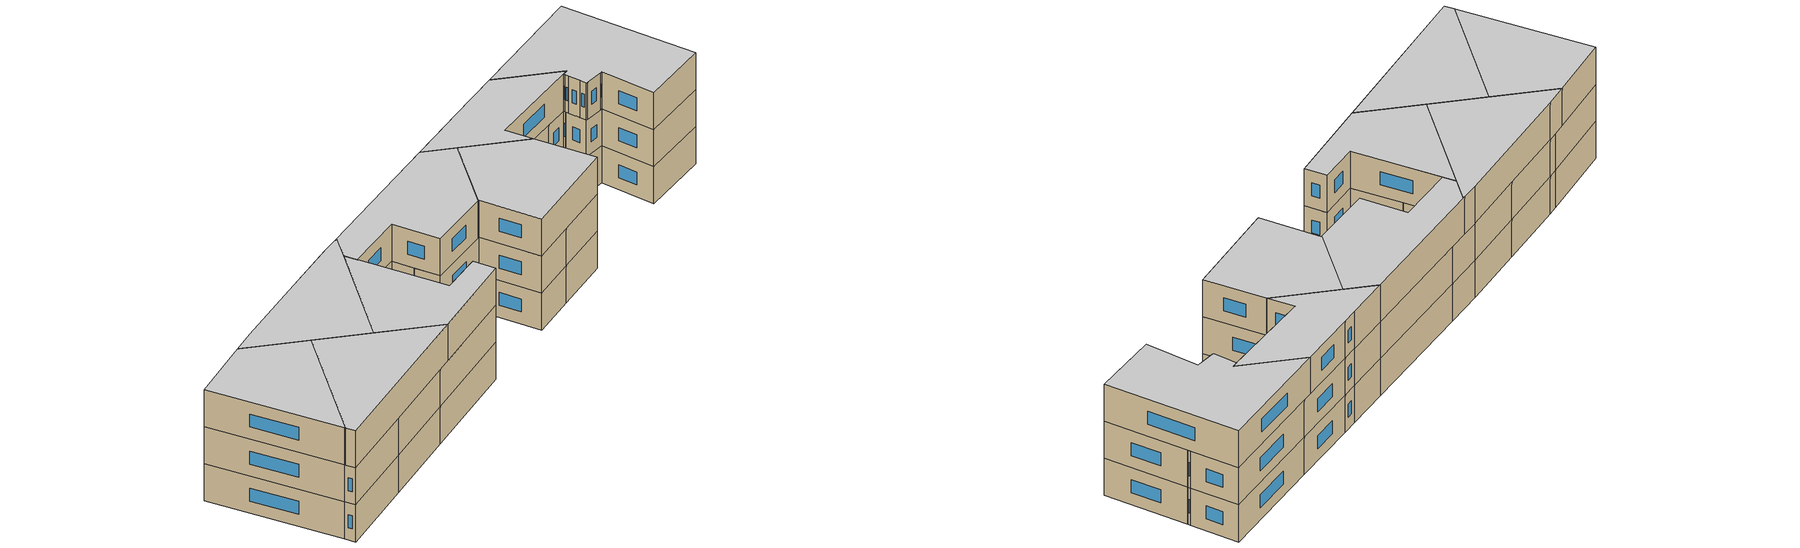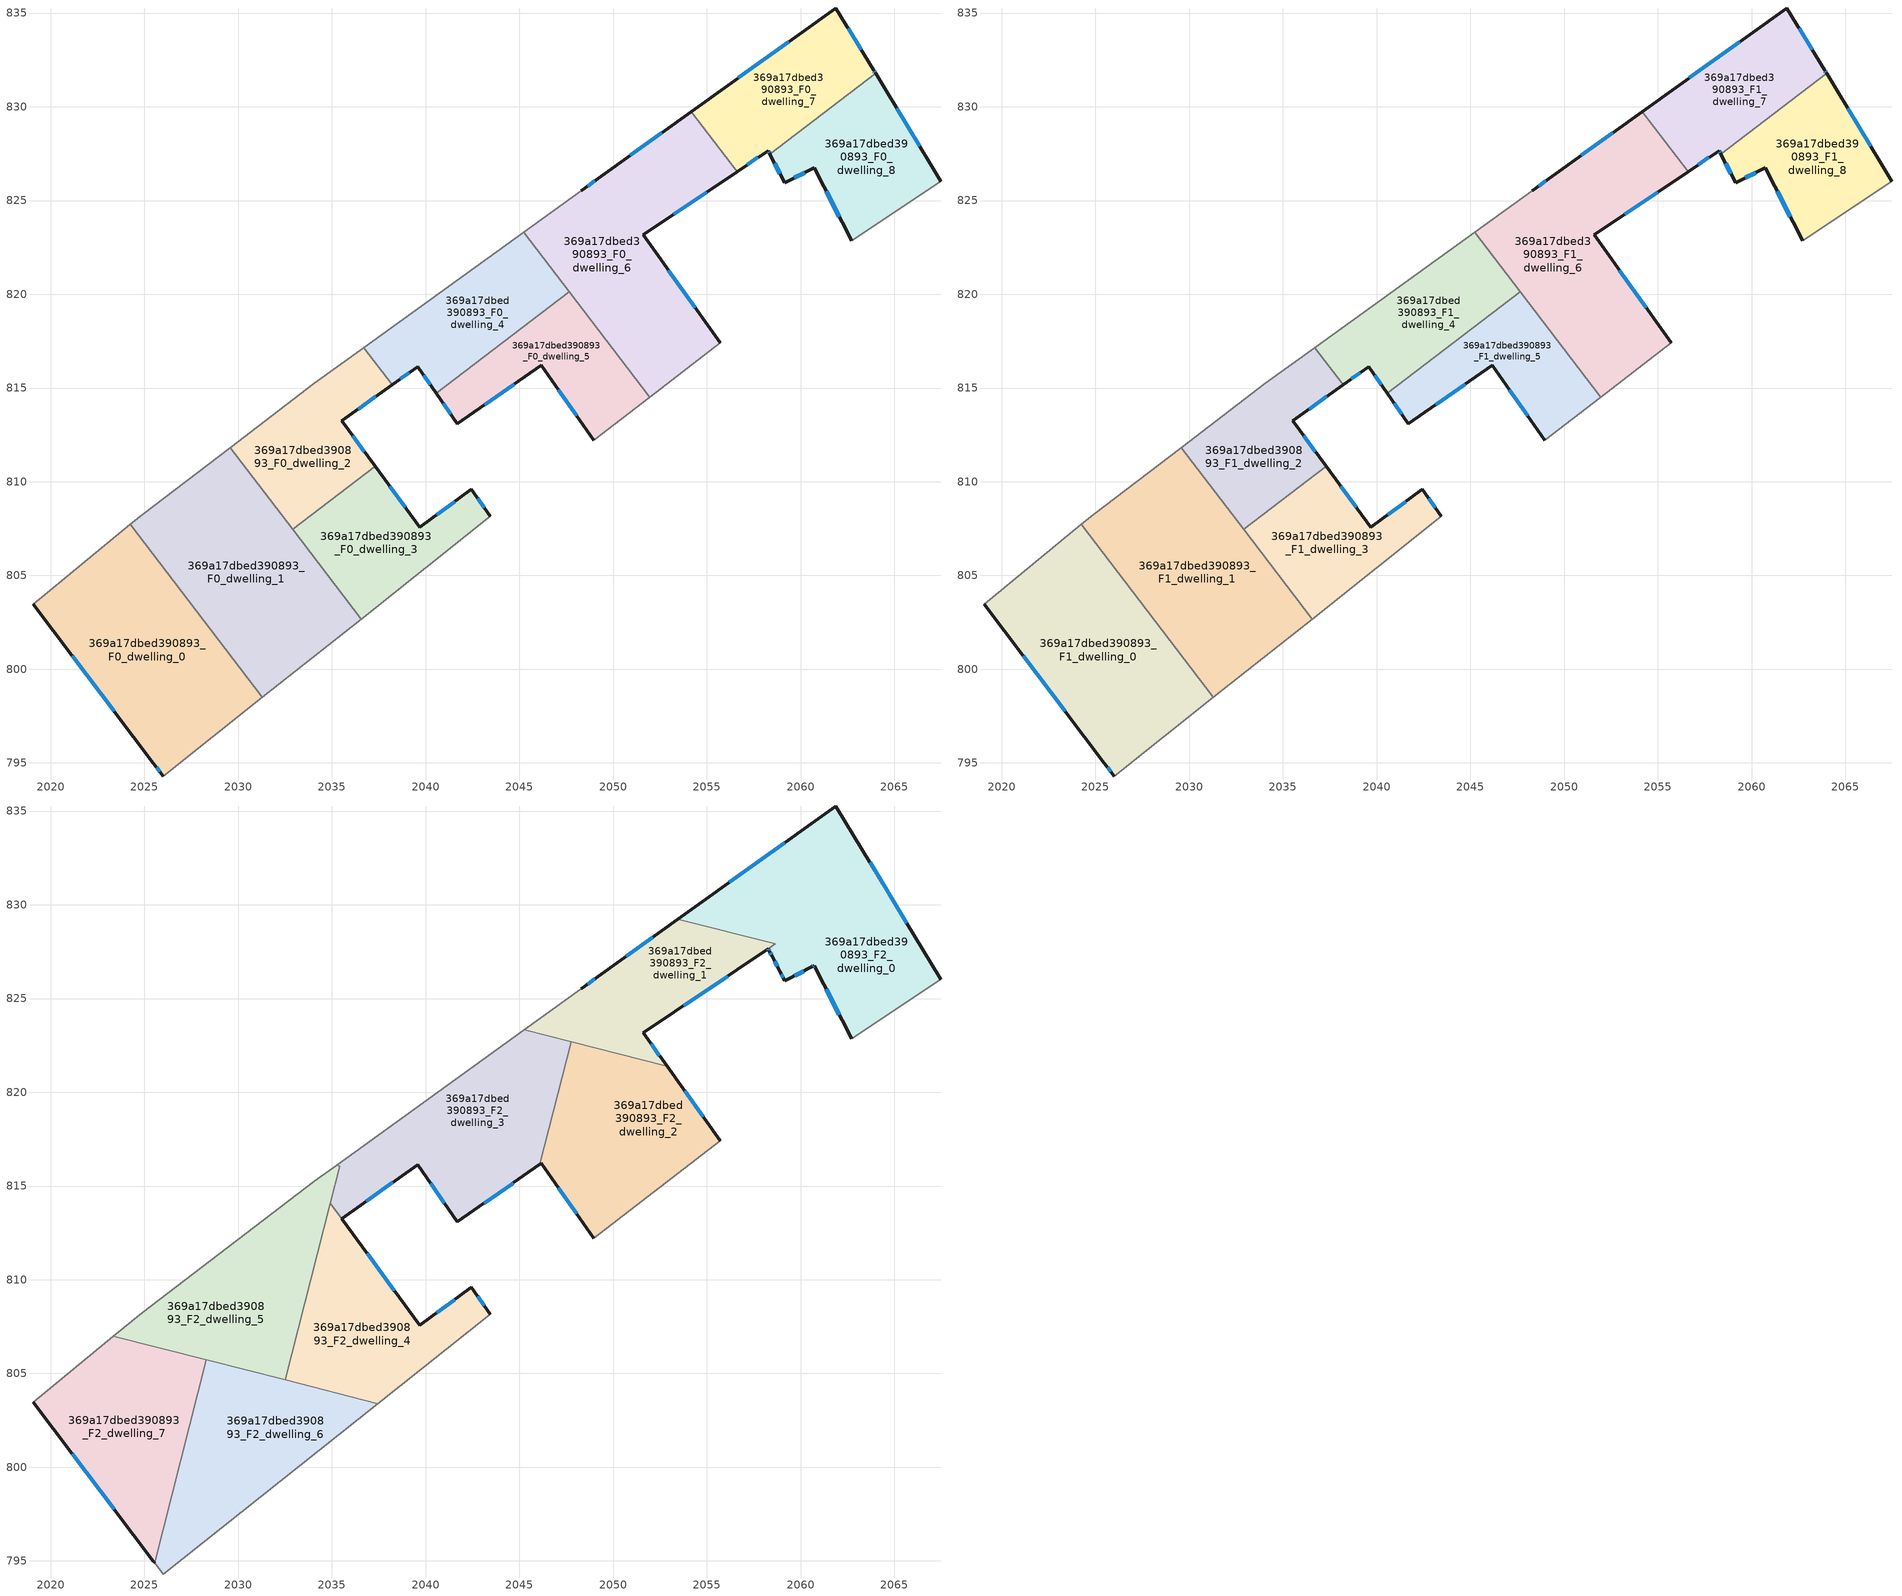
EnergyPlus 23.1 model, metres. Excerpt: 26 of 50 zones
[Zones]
369a17dbed390893_F0_dwelling_0
 floor ground (EU_floor_Construction): 2024.24,807.73 2031.29,798.5 2026,794.3 2025.48,794.99 2019.06,803.46 z0
 wall outside (EU_wall_Construction): 2019.06,803.46 2025.48,794.99 2026,794.3 z0:3
 wall to 369a17dbed390893_F0_dwelling_1 (EU_wall_Construction): 2031.29,798.5 2024.24,807.73 z0:3
 wall adiabatic (EU_wall_Construction): 2026,794.3 2031.29,798.5 / 2024.24,807.73 2019.06,803.46 z0:3
 window (EU_Window_Construction): 2025.65,794.77 2025.83,794.53 / 2021.14,800.71 2023.39,797.75 z0.98:2.02
369a17dbed390893_F0_dwelling_1
 floor ground (EU_floor_Construction): 2029.56,811.82 2036.55,802.68 2031.29,798.5 2024.24,807.73 2024.88,808.25 z0
 wall adiabatic (EU_wall_Construction): 2031.29,798.5 2036.55,802.68 / 2029.56,811.82 2024.88,808.25 2024.24,807.73 z0:3
 wall to 369a17dbed390893_F0_dwelling_3 (EU_wall_Construction): 2036.55,802.68 2032.9,807.45 z0:3
 wall to 369a17dbed390893_F0_dwelling_2 (EU_wall_Construction): 2032.9,807.45 2029.56,811.82 z0:3
369a17dbed390893_F0_dwelling_2
 floor ground (EU_floor_Construction): 2036.7,817.15 2038.21,815.17 2035.52,813.25 2037.3,810.82 2032.9,807.45 2029.56,811.82 2034.06,815.24 z0
 wall outside (EU_wall_Construction): 2037.3,810.82 2035.52,813.25 2038.21,815.17 z0:3
 wall adiabatic (EU_wall_Construction): 2036.7,817.15 2034.06,815.24 2029.56,811.82 z0:3
 wall to 369a17dbed390893_F0_dwelling_4 (EU_wall_Construction): 2038.21,815.17 2036.7,817.15 z0:3
 wall to 369a17dbed390893_F0_dwelling_3 (EU_wall_Construction): 2032.9,807.45 2037.3,810.82 z0:3
 window (EU_Window_Construction): 2036.39,813.88 2037.33,814.55 / 2036.72,811.61 2036.1,812.46 z0.98:2.02
369a17dbed390893_F0_dwelling_3
 floor ground (EU_floor_Construction): 2042.44,809.59 2043.46,808.15 2036.55,802.68 2032.9,807.45 2037.3,810.82 2039.69,807.57 z0
 wall outside (EU_wall_Construction): 2043.46,808.15 2042.44,809.59 2039.69,807.57 2037.3,810.82 z0:3
 wall adiabatic (EU_wall_Construction): 2036.55,802.68 2043.46,808.15 z0:3
 window (EU_Window_Construction): 2038.91,808.63 2038.08,809.76 / 2041.54,808.94 2040.58,808.23 / 2043.12,808.62 2042.77,809.12 z0.98:2.02
369a17dbed390893_F0_dwelling_4
 floor ground (EU_floor_Construction): 2045.23,823.31 2047.65,820.14 2040.56,814.72 2039.57,816.14 2038.21,815.17 2036.7,817.15 z0
 wall outside (EU_wall_Construction): 2038.21,815.17 2039.57,816.14 2040.56,814.72 z0:3
 wall adiabatic (EU_wall_Construction): 2045.23,823.31 2036.7,817.15 z0:3
 wall to 369a17dbed390893_F0_dwelling_5 (EU_wall_Construction): 2040.56,814.72 2047.65,820.14 z0:3
 wall to 369a17dbed390893_F0_dwelling_6 (EU_wall_Construction): 2047.65,820.14 2045.23,823.31 z0:3
 window (EU_Window_Construction): 2039.89,815.68 2040.24,815.18 / 2038.65,815.49 2039.12,815.83 z0.98:2.02
369a17dbed390893_F0_dwelling_5
 floor ground (EU_floor_Construction): 2047.65,820.14 2051.95,814.51 2048.96,812.21 2046.18,816.21 2041.7,813.08 2040.56,814.72 z0
 wall outside (EU_wall_Construction): 2040.56,814.72 2041.7,813.08 2046.18,816.21 2048.96,812.21 z0:3
 wall adiabatic (EU_wall_Construction): 2048.96,812.21 2051.95,814.51 z0:3
 wall to 369a17dbed390893_F0_dwelling_6 (EU_wall_Construction): 2051.95,814.51 2047.65,820.14 z0:3
 window (EU_Window_Construction): 2047.08,814.91 2048.05,813.51 / 2043.15,814.1 2044.72,815.2 / 2040.93,814.19 2041.33,813.61 z0.98:2.02
369a17dbed390893_F0_dwelling_6
 floor ground (EU_floor_Construction): 2054.16,829.74 2056.61,826.54 2051.61,823.16 2055.73,817.4 2051.95,814.51 2045.23,823.31 2048.29,825.51 2049.36,826.3 z0
 wall outside (EU_wall_Construction): 2054.16,829.74 2049.36,826.3 2048.29,825.51 / 2055.73,817.4 2051.61,823.16 2056.61,826.54 z0:3
 wall adiabatic (EU_wall_Construction): 2048.29,825.51 2045.23,823.31 / 2051.95,814.51 2055.73,817.4 z0:3
 wall to 369a17dbed390893_F0_dwelling_7 (EU_wall_Construction): 2056.61,826.54 2054.16,829.74 z0:3
 window (EU_Window_Construction): 2049.01,826.05 2048.63,825.77 / 2052.6,828.62 2050.92,827.42 / 2053.23,824.26 2054.98,825.44 / 2054.39,819.28 2052.95,821.29 z0.98:2.02
369a17dbed390893_F0_dwelling_7
 floor ground (EU_floor_Construction): 2061.89,835.27 2063.89,831.96 2063.99,831.79 2058.36,827.48 2058.27,827.66 2056.61,826.54 2054.16,829.74 z0
 wall outside (EU_wall_Construction): 2056.61,826.54 2058.27,827.66 2058.36,827.48 / 2063.99,831.79 2063.89,831.96 2061.89,835.27 2054.16,829.74 z0:3
 wall to 369a17dbed390893_F0_dwelling_8 (EU_wall_Construction): 2058.36,827.48 2063.99,831.79 z0:3
 window (EU_Window_Construction): 2057.15,826.91 2057.73,827.3 / 2059.37,833.47 2056.67,831.54 / 2063.24,833.04 2062.54,834.2 / 2063.96,831.84 2063.92,831.91 / 2058.3,827.6 2058.33,827.54 z0.98:2.02
369a17dbed390893_F0_dwelling_8
 floor ground (EU_floor_Construction): 2063.99,831.79 2067.48,826.02 2062.71,822.86 2060.73,826.76 2059.16,825.94 2058.36,827.48 z0
 wall outside (EU_wall_Construction): 2058.36,827.48 2059.16,825.94 2060.73,826.76 2062.71,822.86 / 2067.48,826.02 2063.99,831.79 z0:3
 wall adiabatic (EU_wall_Construction): 2062.71,822.86 2067.48,826.02 z0:3
 window (EU_Window_Construction): 2061.37,825.49 2062.07,824.13 / 2059.67,826.21 2060.22,826.5 / 2058.62,826.98 2058.9,826.44 / 2066.35,827.9 2065.13,829.91 z0.98:2.02
369a17dbed390893_F1_dwelling_0
 floor to 369a17dbed390893_F0_dwelling_0 (EU_floor_Construction): 2024.24,807.73 2031.29,798.5 2026,794.3 2025.48,794.99 2019.06,803.46 z3
 wall outside (EU_wall_Construction): 2019.06,803.46 2025.48,794.99 2026,794.3 z3:6
 wall to 369a17dbed390893_F1_dwelling_1 (EU_wall_Construction): 2031.29,798.5 2024.24,807.73 z3:6
 wall adiabatic (EU_wall_Construction): 2026,794.3 2031.29,798.5 / 2024.24,807.73 2019.06,803.46 z3:6
 window (EU_Window_Construction): 2025.65,794.77 2025.83,794.53 / 2021.14,800.71 2023.39,797.75 z3.98:5.02
369a17dbed390893_F1_dwelling_1
 floor to 369a17dbed390893_F0_dwelling_1 (EU_floor_Construction): 2029.56,811.82 2036.55,802.68 2031.29,798.5 2024.24,807.73 2024.88,808.25 z3
 wall adiabatic (EU_wall_Construction): 2031.29,798.5 2036.55,802.68 / 2029.56,811.82 2024.88,808.25 2024.24,807.73 z3:6
 wall to 369a17dbed390893_F1_dwelling_3 (EU_wall_Construction): 2036.55,802.68 2032.9,807.45 z3:6
 wall to 369a17dbed390893_F1_dwelling_2 (EU_wall_Construction): 2032.9,807.45 2029.56,811.82 z3:6
369a17dbed390893_F1_dwelling_2
 floor to 369a17dbed390893_F0_dwelling_2 (EU_floor_Construction): 2036.7,817.15 2038.21,815.17 2035.52,813.25 2037.3,810.82 2032.9,807.45 2029.56,811.82 2034.06,815.24 z3
 wall outside (EU_wall_Construction): 2037.3,810.82 2035.52,813.25 2038.21,815.17 z3:6
 wall adiabatic (EU_wall_Construction): 2036.7,817.15 2034.06,815.24 2029.56,811.82 z3:6
 wall to 369a17dbed390893_F1_dwelling_4 (EU_wall_Construction): 2038.21,815.17 2036.7,817.15 z3:6
 wall to 369a17dbed390893_F1_dwelling_3 (EU_wall_Construction): 2032.9,807.45 2037.3,810.82 z3:6
 window (EU_Window_Construction): 2036.39,813.88 2037.33,814.55 / 2036.72,811.61 2036.1,812.46 z3.98:5.02
369a17dbed390893_F1_dwelling_3
 floor to 369a17dbed390893_F0_dwelling_3 (EU_floor_Construction): 2042.44,809.59 2043.46,808.15 2036.55,802.68 2032.9,807.45 2037.3,810.82 2039.69,807.57 z3
 wall outside (EU_wall_Construction): 2043.46,808.15 2042.44,809.59 2039.69,807.57 2037.3,810.82 z3:6
 wall adiabatic (EU_wall_Construction): 2036.55,802.68 2043.46,808.15 z3:6
 window (EU_Window_Construction): 2038.91,808.63 2038.08,809.76 / 2041.54,808.94 2040.58,808.23 / 2043.12,808.62 2042.77,809.12 z3.98:5.02
369a17dbed390893_F1_dwelling_4
 floor to 369a17dbed390893_F0_dwelling_4 (EU_floor_Construction): 2045.23,823.31 2047.65,820.14 2040.56,814.72 2039.57,816.14 2038.21,815.17 2036.7,817.15 z3
 wall outside (EU_wall_Construction): 2038.21,815.17 2039.57,816.14 2040.56,814.72 z3:6
 wall adiabatic (EU_wall_Construction): 2045.23,823.31 2036.7,817.15 z3:6
 wall to 369a17dbed390893_F1_dwelling_5 (EU_wall_Construction): 2040.56,814.72 2047.65,820.14 z3:6
 wall to 369a17dbed390893_F1_dwelling_6 (EU_wall_Construction): 2047.65,820.14 2045.23,823.31 z3:6
 window (EU_Window_Construction): 2039.89,815.68 2040.24,815.18 / 2038.65,815.49 2039.12,815.83 z3.98:5.02
369a17dbed390893_F1_dwelling_5
 floor to 369a17dbed390893_F0_dwelling_5 (EU_floor_Construction): 2047.65,820.14 2051.95,814.51 2048.96,812.21 2046.18,816.21 2041.7,813.08 2040.56,814.72 z3
 wall outside (EU_wall_Construction): 2040.56,814.72 2041.7,813.08 2046.18,816.21 2048.96,812.21 z3:6
 wall adiabatic (EU_wall_Construction): 2048.96,812.21 2051.95,814.51 z3:6
 wall to 369a17dbed390893_F1_dwelling_6 (EU_wall_Construction): 2051.95,814.51 2047.65,820.14 z3:6
 window (EU_Window_Construction): 2047.08,814.91 2048.05,813.51 / 2043.15,814.1 2044.72,815.2 / 2040.93,814.19 2041.33,813.61 z3.98:5.02
369a17dbed390893_F1_dwelling_6
 floor to 369a17dbed390893_F0_dwelling_6 (EU_floor_Construction): 2054.16,829.74 2056.61,826.54 2051.61,823.16 2055.73,817.4 2051.95,814.51 2045.23,823.31 2048.29,825.51 2049.36,826.3 z3
 wall outside (EU_wall_Construction): 2054.16,829.74 2049.36,826.3 2048.29,825.51 / 2055.73,817.4 2051.61,823.16 2056.61,826.54 z3:6
 wall adiabatic (EU_wall_Construction): 2048.29,825.51 2045.23,823.31 / 2051.95,814.51 2055.73,817.4 z3:6
 wall to 369a17dbed390893_F1_dwelling_7 (EU_wall_Construction): 2056.61,826.54 2054.16,829.74 z3:6
 window (EU_Window_Construction): 2049.01,826.05 2048.63,825.77 / 2052.6,828.62 2050.92,827.42 / 2053.23,824.26 2054.98,825.44 / 2054.39,819.28 2052.95,821.29 z3.98:5.02
369a17dbed390893_F1_dwelling_7
 floor to 369a17dbed390893_F0_dwelling_7 (EU_floor_Construction): 2061.89,835.27 2063.89,831.96 2063.99,831.79 2058.36,827.48 2058.27,827.66 2056.61,826.54 2054.16,829.74 z3
 wall outside (EU_wall_Construction): 2056.61,826.54 2058.27,827.66 2058.36,827.48 / 2063.99,831.79 2063.89,831.96 2061.89,835.27 2054.16,829.74 z3:6
 wall to 369a17dbed390893_F1_dwelling_8 (EU_wall_Construction): 2058.36,827.48 2063.99,831.79 z3:6
 window (EU_Window_Construction): 2057.15,826.91 2057.73,827.3 / 2059.37,833.47 2056.67,831.54 / 2063.24,833.04 2062.54,834.2 / 2063.96,831.84 2063.92,831.91 / 2058.3,827.6 2058.33,827.54 z3.98:5.02
369a17dbed390893_F1_dwelling_8
 floor to 369a17dbed390893_F0_dwelling_8 (EU_floor_Construction): 2063.99,831.79 2067.48,826.02 2062.71,822.86 2060.73,826.76 2059.16,825.94 2058.36,827.48 z3
 wall outside (EU_wall_Construction): 2058.36,827.48 2059.16,825.94 2060.73,826.76 2062.71,822.86 / 2067.48,826.02 2063.99,831.79 z3:6
 wall adiabatic (EU_wall_Construction): 2062.71,822.86 2067.48,826.02 z3:6
 window (EU_Window_Construction): 2061.37,825.49 2062.07,824.13 / 2059.67,826.21 2060.22,826.5 / 2058.62,826.98 2058.9,826.44 / 2066.35,827.9 2065.13,829.91 z3.98:5.02
369a17dbed390893_F2_dwelling_0
 floor to 369a17dbed390893_F1_dwelling_8 (EU_floor_Construction): 2063.99,831.79 2067.48,826.02 2062.71,822.86 2060.72,826.76 2060.6,826.69 2059.16,825.94 2058.36,827.48 z6
 floor to 369a17dbed390893_F1_dwelling_7 (EU_floor_Construction): 2061.89,835.27 2063.89,831.96 2063.91,831.93 2063.99,831.79 2058.36,827.48 2058.27,827.66 2058.64,827.92 2054.81,828.89 2054.16,829.74 z6
 floor to 369a17dbed390893_F1_dwelling_6 (EU_floor_Construction): 2054.16,829.74 2054.81,828.89 2053.46,829.24 z6
 wall outside (EU_wall_Construction): 2058.27,827.66 2058.33,827.53 2058.47,827.26 2058.48,827.25 2058.89,826.46 2059.16,825.94 2059.26,826 2060.59,826.69 2060.72,826.76 2062.71,822.86 / 2067.48,826.02 2061.89,835.27 2053.46,829.24 z6:9
 wall adiabatic (EU_wall_Construction): 2062.71,822.86 2067.48,826.02 z6:9
 wall to 369a17dbed390893_F2_dwelling_1 (EU_wall_Construction): 2053.46,829.24 2058.64,827.92 2058.27,827.66 z6:9
 window (EU_Window_Construction): 2058.38,827.44 2058.43,827.35 / 2058.29,827.62 2058.31,827.57 / 2059.15,833.31 2056.2,831.2 / 2065.66,829.03 2063.71,832.26 / 2061.37,825.49 2062.07,824.13 / 2060.64,826.71 2060.68,826.74 / 2059.69,826.22 2060.16,826.47 / 2058.98,826.29 2059.07,826.11 / 2058.61,826.99 2058.76,826.71 z6.98:8.02
 ceiling to 369a17dbed390893_F3_dwelling_0 (EU_floor_Construction): 2067.48,826.02 2061.89,835.27 2053.46,829.24 2058.64,827.92 2058.27,827.66 2058.33,827.53 2058.47,827.26 2058.48,827.25 2058.89,826.46 2059.16,825.94 2059.26,826 2060.59,826.69 2060.72,826.76 2062.71,822.86 z9
369a17dbed390893_F2_dwelling_1
 floor to 369a17dbed390893_F1_dwelling_6 (EU_floor_Construction): 2054.81,828.9 2056.6,826.54 2051.61,823.16 2052.88,821.38 2045.25,823.32 2048.29,825.51 2049.36,826.3 2053.46,829.24 z6
 floor to 369a17dbed390893_F1_dwelling_7 (EU_floor_Construction): 2058.64,827.92 2056.6,826.54 2054.81,828.89 z6
 wall outside (EU_wall_Construction): 2053.46,829.24 2049.36,826.3 2048.29,825.51 / 2052.88,821.38 2051.61,823.16 2058.27,827.66 z6:9
 wall adiabatic (EU_wall_Construction): 2048.29,825.51 2045.25,823.32 z6:9
 wall to 369a17dbed390893_F2_dwelling_2 (EU_wall_Construction): 2047.76,822.69 2052.88,821.38 z6:9
 wall to 369a17dbed390893_F2_dwelling_3 (EU_wall_Construction): 2045.25,823.32 2047.76,822.69 z6:9
 window (EU_Window_Construction): 2049.01,826.05 2048.63,825.77 / 2052.12,828.28 2050.69,827.26 / 2052.47,821.96 2052.02,822.58 / 2053.77,824.63 2056.1,826.2 z6.98:8.02
 ceiling to 369a17dbed390893_F3_dwelling_1 (EU_floor_Construction): 2052.88,821.38 2051.61,823.16 2058.64,827.92 2053.46,829.24 2049.36,826.3 2048.29,825.51 2045.25,823.32 z9
369a17dbed390893_F2_dwelling_2
 floor to 369a17dbed390893_F1_dwelling_5 (EU_floor_Construction): 2047.65,820.14 2051.95,814.51 2048.96,812.21 2046.18,816.21 2046.09,816.15 2046.98,819.62 z6
 floor to 369a17dbed390893_F1_dwelling_6 (EU_floor_Construction): 2052.88,821.38 2055.73,817.4 2051.95,814.51 2047.24,820.67 2047.76,822.69 z6
 floor to 369a17dbed390893_F1_dwelling_4 (EU_floor_Construction): 2047.24,820.67 2047.65,820.14 2046.98,819.62 z6
 wall outside (EU_wall_Construction): 2046.09,816.15 2046.18,816.21 2048.96,812.21 / 2055.73,817.4 2052.88,821.38 z6:9
 wall adiabatic (EU_wall_Construction): 2048.96,812.21 2055.73,817.4 z6:9
 wall to 369a17dbed390893_F2_dwelling_3 (EU_wall_Construction): 2047.76,822.69 2046.09,816.15 z6:9
 window (EU_Window_Construction): 2047.08,814.91 2048.05,813.51 / 2054.8,818.7 2053.81,820.09 z6.98:8.02
 ceiling to 369a17dbed390893_F3_dwelling_2 (EU_floor_Construction): 2055.73,817.4 2052.88,821.38 2047.76,822.69 2046.09,816.15 2046.18,816.21 2048.96,812.21 z9
369a17dbed390893_F2_dwelling_3
 floor to 369a17dbed390893_F1_dwelling_4 (EU_floor_Construction): 2045.23,823.31 2047.24,820.67 2046.98,819.62 2040.56,814.72 2039.57,816.14 2038.21,815.17 2036.7,817.15 z6
 floor to 369a17dbed390893_F1_dwelling_5 (EU_floor_Construction): 2046.98,819.62 2046.09,816.15 2041.7,813.08 2040.56,814.72 z6
 floor to 369a17dbed390893_F1_dwelling_6 (EU_floor_Construction): 2047.76,822.69 2047.24,820.67 2045.23,823.31 2045.25,823.32 z6
 floor to 369a17dbed390893_F1_dwelling_2 (EU_floor_Construction): 2036.7,817.15 2038.21,815.17 2035.52,813.25 2034.91,814.08 2035.41,816.06 2035.25,816.1 z6
 wall outside (EU_wall_Construction): 2035.52,813.25 2039.57,816.14 2041.7,813.08 2046.09,816.15 z6:9
 wall adiabatic (EU_wall_Construction): 2045.25,823.32 2035.25,816.11 z6:9
 wall to 369a17dbed390893_F2_dwelling_5 (EU_wall_Construction): 2035.25,816.11 2035.41,816.06 2034.91,814.08 z6:9
 wall to 369a17dbed390893_F2_dwelling_4 (EU_wall_Construction): 2034.91,814.08 2035.52,813.25 z6:9
 window (EU_Window_Construction): 2043.13,814.08 2044.66,815.16 / 2040.26,815.15 2041,814.08 / 2036.83,814.19 2038.25,815.2 z6.98:8.02
 ceiling to 369a17dbed390893_F3_dwelling_3 (EU_floor_Construction): 2046.09,816.15 2047.76,822.69 2045.25,823.32 2035.25,816.11 2035.41,816.06 2034.91,814.08 2035.52,813.25 2039.57,816.14 2041.7,813.08 z9
369a17dbed390893_F2_dwelling_4
 floor to 369a17dbed390893_F1_dwelling_3 (EU_floor_Construction): 2042.44,809.59 2043.46,808.15 2037.46,803.39 2035.66,803.85 2033.14,807.15 2033.29,807.75 2037.3,810.82 2039.69,807.57 z6
 floor to 369a17dbed390893_F1_dwelling_2 (EU_floor_Construction): 2034.9,814.08 2037.3,810.82 2033.29,807.75 z6
 floor to 369a17dbed390893_F1_dwelling_1 (EU_floor_Construction): 2033.14,807.15 2035.66,803.85 2032.5,804.66 z6
 wall outside (EU_wall_Construction): 2043.46,808.15 2042.44,809.59 2039.69,807.57 2035.52,813.25 z6:9
 wall adiabatic (EU_wall_Construction): 2037.46,803.39 2043.46,808.15 z6:9
 wall to 369a17dbed390893_F2_dwelling_6 (EU_wall_Construction): 2032.5,804.66 2037.46,803.39 z6:9
 wall to 369a17dbed390893_F2_dwelling_5 (EU_wall_Construction): 2034.9,814.08 2032.5,804.66 z6:9
 window (EU_Window_Construction): 2041.54,808.94 2040.58,808.23 / 2043.12,808.62 2042.77,809.12 / 2038.33,809.42 2036.87,811.41 z6.98:8.02
 ceiling to 369a17dbed390893_F3_dwelling_4 (EU_floor_Construction): 2043.46,808.15 2042.44,809.59 2039.69,807.57 2034.9,814.08 2032.5,804.66 2037.46,803.39 z9
369a17dbed390893_F2_dwelling_5
 floor to 369a17dbed390893_F1_dwelling_2 (EU_floor_Construction): 2035.41,816.06 2033.29,807.75 2032.9,807.45 2029.56,811.82 2034.06,815.24 2035.25,816.1 z6
 floor to 369a17dbed390893_F1_dwelling_1 (EU_floor_Construction): 2029.56,811.82 2033.14,807.15 2032.5,804.66 2025.15,806.53 2024.24,807.73 2024.88,808.25 z6
 floor to 369a17dbed390893_F1_dwelling_3 (EU_floor_Construction): 2033.29,807.75 2033.14,807.15 2032.9,807.45 z6
 floor to 369a17dbed390893_F1_dwelling_0 (EU_floor_Construction): 2024.24,807.73 2025.15,806.53 2023.34,806.99 z6
 wall adiabatic (EU_wall_Construction): 2035.25,816.11 2034.06,815.24 2024.88,808.25 2023.34,806.99 z6:9
 wall to 369a17dbed390893_F2_dwelling_7 (EU_wall_Construction): 2023.34,806.99 2028.3,805.73 z6:9
 wall to 369a17dbed390893_F2_dwelling_6 (EU_wall_Construction): 2028.3,805.73 2032.5,804.66 z6:9
 ceiling to 369a17dbed390893_F3_dwelling_5 (EU_floor_Construction): 2032.5,804.66 2035.41,816.06 2035.25,816.11 2034.06,815.24 2024.88,808.25 2023.34,806.99 z9
369a17dbed390893_F2_dwelling_6
 floor to 369a17dbed390893_F1_dwelling_1 (EU_floor_Construction): 2035.66,803.85 2036.55,802.68 2031.29,798.5 2027.66,803.25 2028.3,805.73 z6
 floor to 369a17dbed390893_F1_dwelling_0 (EU_floor_Construction): 2027.66,803.25 2031.29,798.5 2026,794.3 2025.54,794.91 z6
 floor to 369a17dbed390893_F1_dwelling_3 (EU_floor_Construction): 2037.46,803.39 2036.55,802.68 2035.66,803.85 z6
 wall adiabatic (EU_wall_Construction): 2025.54,794.91 2026,794.3 2037.46,803.39 z6:9
 wall to 369a17dbed390893_F2_dwelling_7 (EU_wall_Construction): 2028.3,805.73 2025.54,794.91 z6:9
 ceiling to 369a17dbed390893_F3_dwelling_6 (EU_floor_Construction): 2037.46,803.39 2028.3,805.73 2025.54,794.91 2026,794.3 z9
369a17dbed390893_F2_dwelling_7
 floor to 369a17dbed390893_F1_dwelling_0 (EU_floor_Construction): 2025.15,806.53 2027.66,803.25 2025.54,794.91 2025.48,794.99 2019.06,803.46 2023.34,806.99 z6
 floor to 369a17dbed390893_F1_dwelling_1 (EU_floor_Construction): 2028.3,805.73 2027.66,803.25 2025.15,806.53 z6
 wall outside (EU_wall_Construction): 2019.06,803.46 2025.48,794.99 2025.54,794.91 z6:9
 wall adiabatic (EU_wall_Construction): 2023.34,806.99 2019.06,803.46 z6:9
 window (EU_Window_Construction): 2021.14,800.71 2023.39,797.75 z6.98:8.02
 ceiling to 369a17dbed390893_F3_dwelling_7 (EU_floor_Construction): 2025.54,794.91 2028.3,805.73 2023.34,806.99 2019.06,803.46 2025.48,794.99 z9
[Building]
EU S2 Campaign: North Axis=0; Terrain=City; Solar Distribution=FullExterior
[Site:Location]
Bologna: Latitude=44.5; Longitude=11.25; Time Zone=1; Elevation=37
[SizingPeriod:WeatherFileDays]
AnnualSizingPeriod: Begin Month=1; Begin Day of Month=1; End Month=12; End Day of Month=31; Day of Week for Start Day=Monday; Use Weather File Daylight Saving Period=No; Use Weather File Rain and Snow Indicators=No
[MATERIAL]
EU_InternalMass_Material: Roughness=MediumRough; Thickness=0.1; Conductivity=1; Density=1800; Specific Heat=900; Thermal Absorptance=0.9; Solar Absorptance=0.7; Visible Absorptance=0.7
[MATERIAL:NOMASS] Roughness=MediumRough; Thermal Absorptance=0.9; Solar Absorptance=0.7; Visible Absorptance=0.7
Name | Thermal Resistance
EU_wall_NoMass | 0.905828
EU_floor_NoMass | 0.67114
[WINDOWMATERIAL:SIMPLEGLAZINGSYSTEM]
EU_Window_SimpleGlazing: UFactor=4.52486; Solar Heat Gain Coefficient=0.85; Visible Transmittance=0.85
[CONSTRUCTION]
EU_wall_Construction: EU_wall_NoMass
EU_floor_Construction: EU_floor_NoMass
EU_Window_Construction: EU_Window_SimpleGlazing
EU_InternalMass_Construction: EU_InternalMass_Material
[ZONE] Type=1; Multiplier=1; Ceiling Height=autocalculate; Floor Area=autocalculate; Part of Total Floor Area=Yes
Name | Volume
369a17dbed390893_F0_dwelling_0; 369a17dbed390893_F1_dwelling_0 | 233.224
369a17dbed390893_F2_dwelling_0 | 223.718
369a17dbed390893_F0_dwelling_1; 369a17dbed390893_F1_dwelling_1 | 233.247
369a17dbed390893_F2_dwelling_1 | 126.088
369a17dbed390893_F0_dwelling_2; 369a17dbed390893_F1_dwelling_2 | 116.573
369a17dbed390893_F2_dwelling_2 | 177.831
369a17dbed390893_F0_dwelling_3; 369a17dbed390893_F1_dwelling_3 | 116.674
369a17dbed390893_F2_dwelling_3 | 192.743
369a17dbed390893_F0_dwelling_4; 369a17dbed390893_F1_dwelling_4 | 121.758
369a17dbed390893_F2_dwelling_4 | 157.047
369a17dbed390893_F0_dwelling_5; 369a17dbed390893_F1_dwelling_5 | 111.478
369a17dbed390893_F2_dwelling_5 | 172.005
369a17dbed390893_F0_dwelling_6; 369a17dbed390893_F1_dwelling_6 | 233.235
369a17dbed390893_F2_dwelling_6 | 174.946
369a17dbed390893_F0_dwelling_7; 369a17dbed390893_F1_dwelling_7 | 115.343
369a17dbed390893_F2_dwelling_7 | 174.928
369a17dbed390893_F0_dwelling_8; 369a17dbed390893_F1_dwelling_8 | 117.904
[INTERNALMASS] Construction=EU_InternalMass_Construction
Name | Zone or ZoneList | Surface Area
369a17dbed390893_F0_dwelling_0_EU_InternalMass | 369a17dbed390893_F0_dwelling_0 | 77.7412
369a17dbed390893_F0_dwelling_1_EU_InternalMass | 369a17dbed390893_F0_dwelling_1 | 77.7496
369a17dbed390893_F0_dwelling_2_EU_InternalMass | 369a17dbed390893_F0_dwelling_2 | 38.8584
369a17dbed390893_F0_dwelling_3_EU_InternalMass | 369a17dbed390893_F0_dwelling_3 | 38.8917
369a17dbed390893_F0_dwelling_4_EU_InternalMass | 369a17dbed390893_F0_dwelling_4 | 40.5859
369a17dbed390893_F0_dwelling_5_EU_InternalMass | 369a17dbed390893_F0_dwelling_5 | 37.1593
369a17dbed390893_F0_dwelling_6_EU_InternalMass | 369a17dbed390893_F0_dwelling_6 | 77.745
369a17dbed390893_F0_dwelling_7_EU_InternalMass | 369a17dbed390893_F0_dwelling_7 | 38.4458
369a17dbed390893_F0_dwelling_8_EU_InternalMass | 369a17dbed390893_F0_dwelling_8 | 39.3013
369a17dbed390893_F1_dwelling_0_EU_InternalMass | 369a17dbed390893_F1_dwelling_0 | 77.7412
369a17dbed390893_F1_dwelling_1_EU_InternalMass | 369a17dbed390893_F1_dwelling_1 | 77.7496
369a17dbed390893_F1_dwelling_2_EU_InternalMass | 369a17dbed390893_F1_dwelling_2 | 38.8584
369a17dbed390893_F1_dwelling_3_EU_InternalMass | 369a17dbed390893_F1_dwelling_3 | 38.8917
369a17dbed390893_F1_dwelling_4_EU_InternalMass | 369a17dbed390893_F1_dwelling_4 | 40.5859
369a17dbed390893_F1_dwelling_5_EU_InternalMass | 369a17dbed390893_F1_dwelling_5 | 37.1593
369a17dbed390893_F1_dwelling_6_EU_InternalMass | 369a17dbed390893_F1_dwelling_6 | 77.745
369a17dbed390893_F1_dwelling_7_EU_InternalMass | 369a17dbed390893_F1_dwelling_7 | 38.4458
369a17dbed390893_F1_dwelling_8_EU_InternalMass | 369a17dbed390893_F1_dwelling_8 | 39.3013
369a17dbed390893_F2_dwelling_0_EU_InternalMass | 369a17dbed390893_F2_dwelling_0 | 74.5711
369a17dbed390893_F2_dwelling_1_EU_InternalMass | 369a17dbed390893_F2_dwelling_1 | 42.0504
369a17dbed390893_F2_dwelling_2_EU_InternalMass | 369a17dbed390893_F2_dwelling_2 | 59.2791
369a17dbed390893_F2_dwelling_3_EU_InternalMass | 369a17dbed390893_F2_dwelling_3 | 64.2423
369a17dbed390893_F2_dwelling_4_EU_InternalMass | 369a17dbed390893_F2_dwelling_4 | 52.3691
369a17dbed390893_F2_dwelling_5_EU_InternalMass | 369a17dbed390893_F2_dwelling_5 | 57.3356
369a17dbed390893_F2_dwelling_6_EU_InternalMass | 369a17dbed390893_F2_dwelling_6 | 58.3124
369a17dbed390893_F2_dwelling_7_EU_InternalMass | 369a17dbed390893_F2_dwelling_7 | 58.3084
[OTHEREQUIPMENT] Fuel Type=Electricity; Design Level Calculation Method=Watts/Area; Power per Zone Floor Area=1; Fraction Latent=0; Fraction Radiant=0; Fraction Lost=0; Carbon Dioxide Generation Rate=0; EndUse Subcategory=EU_Step8_InternalGains
Name | Zone or ZoneList or Space or SpaceList | Schedule
EU_Step8_InternalGain_369a17dbed390893_F0_dwelling_0_f000 | 369a17dbed390893_F0_dwelling_0 | EU_Step8_GainSchedule_369a17dbed390893_F0_dwelling_0_f000
EU_Step8_InternalGain_369a17dbed390893_F0_dwelling_1_f000 | 369a17dbed390893_F0_dwelling_1 | EU_Step8_GainSchedule_369a17dbed390893_F0_dwelling_1_f000
EU_Step8_InternalGain_369a17dbed390893_F0_dwelling_2_f000 | 369a17dbed390893_F0_dwelling_2 | EU_Step8_GainSchedule_369a17dbed390893_F0_dwelling_2_f000
EU_Step8_InternalGain_369a17dbed390893_F0_dwelling_3_f000 | 369a17dbed390893_F0_dwelling_3 | EU_Step8_GainSchedule_369a17dbed390893_F0_dwelling_3_f000
EU_Step8_InternalGain_369a17dbed390893_F0_dwelling_4_f000 | 369a17dbed390893_F0_dwelling_4 | EU_Step8_GainSchedule_369a17dbed390893_F0_dwelling_4_f000
EU_Step8_InternalGain_369a17dbed390893_F0_dwelling_5_f000 | 369a17dbed390893_F0_dwelling_5 | EU_Step8_GainSchedule_369a17dbed390893_F0_dwelling_5_f000
EU_Step8_InternalGain_369a17dbed390893_F0_dwelling_6_f000 | 369a17dbed390893_F0_dwelling_6 | EU_Step8_GainSchedule_369a17dbed390893_F0_dwelling_6_f000
EU_Step8_InternalGain_369a17dbed390893_F0_dwelling_7_f000 | 369a17dbed390893_F0_dwelling_7 | EU_Step8_GainSchedule_369a17dbed390893_F0_dwelling_7_f000
EU_Step8_InternalGain_369a17dbed390893_F0_dwelling_8_f000 | 369a17dbed390893_F0_dwelling_8 | EU_Step8_GainSchedule_369a17dbed390893_F0_dwelling_8_f000
EU_Step8_InternalGain_369a17dbed390893_F1_dwelling_0_f000 | 369a17dbed390893_F1_dwelling_0 | EU_Step8_GainSchedule_369a17dbed390893_F1_dwelling_0_f000
EU_Step8_InternalGain_369a17dbed390893_F1_dwelling_1_f000 | 369a17dbed390893_F1_dwelling_1 | EU_Step8_GainSchedule_369a17dbed390893_F1_dwelling_1_f000
EU_Step8_InternalGain_369a17dbed390893_F1_dwelling_2_f000 | 369a17dbed390893_F1_dwelling_2 | EU_Step8_GainSchedule_369a17dbed390893_F1_dwelling_2_f000
EU_Step8_InternalGain_369a17dbed390893_F1_dwelling_3_f000 | 369a17dbed390893_F1_dwelling_3 | EU_Step8_GainSchedule_369a17dbed390893_F1_dwelling_3_f000
EU_Step8_InternalGain_369a17dbed390893_F1_dwelling_4_f000 | 369a17dbed390893_F1_dwelling_4 | EU_Step8_GainSchedule_369a17dbed390893_F1_dwelling_4_f000
EU_Step8_InternalGain_369a17dbed390893_F1_dwelling_5_f000 | 369a17dbed390893_F1_dwelling_5 | EU_Step8_GainSchedule_369a17dbed390893_F1_dwelling_5_f000
EU_Step8_InternalGain_369a17dbed390893_F1_dwelling_6_f000 | 369a17dbed390893_F1_dwelling_6 | EU_Step8_GainSchedule_369a17dbed390893_F1_dwelling_6_f000
EU_Step8_InternalGain_369a17dbed390893_F1_dwelling_7_f000 | 369a17dbed390893_F1_dwelling_7 | EU_Step8_GainSchedule_369a17dbed390893_F1_dwelling_7_f000
EU_Step8_InternalGain_369a17dbed390893_F1_dwelling_8_f000 | 369a17dbed390893_F1_dwelling_8 | EU_Step8_GainSchedule_369a17dbed390893_F1_dwelling_8_f000
EU_Step8_InternalGain_369a17dbed390893_F2_dwelling_0_f000 | 369a17dbed390893_F2_dwelling_0 | EU_Step8_GainSchedule_369a17dbed390893_F2_dwelling_0_f000
EU_Step8_InternalGain_369a17dbed390893_F2_dwelling_1_f000 | 369a17dbed390893_F2_dwelling_1 | EU_Step8_GainSchedule_369a17dbed390893_F2_dwelling_1_f000
EU_Step8_InternalGain_369a17dbed390893_F2_dwelling_2_f000 | 369a17dbed390893_F2_dwelling_2 | EU_Step8_GainSchedule_369a17dbed390893_F2_dwelling_2_f000
EU_Step8_InternalGain_369a17dbed390893_F2_dwelling_3_f000 | 369a17dbed390893_F2_dwelling_3 | EU_Step8_GainSchedule_369a17dbed390893_F2_dwelling_3_f000
EU_Step8_InternalGain_369a17dbed390893_F2_dwelling_4_f000 | 369a17dbed390893_F2_dwelling_4 | EU_Step8_GainSchedule_369a17dbed390893_F2_dwelling_4_f000
EU_Step8_InternalGain_369a17dbed390893_F2_dwelling_5_f000 | 369a17dbed390893_F2_dwelling_5 | EU_Step8_GainSchedule_369a17dbed390893_F2_dwelling_5_f000
EU_Step8_InternalGain_369a17dbed390893_F2_dwelling_6_f000 | 369a17dbed390893_F2_dwelling_6 | EU_Step8_GainSchedule_369a17dbed390893_F2_dwelling_6_f000
EU_Step8_InternalGain_369a17dbed390893_F2_dwelling_7_f000 | 369a17dbed390893_F2_dwelling_7 | EU_Step8_GainSchedule_369a17dbed390893_F2_dwelling_7_f000
[ZONEVENTILATION:DESIGNFLOWRATE] Schedule=EU_AlwaysOn; Design Flow Rate Calculation Method=AirChanges/Hour; Air Changes per Hour=0.73129; Ventilation Type=Natural; Fan Pressure Rise=0; Fan Total Efficiency=1; Constant Term Coefficient=1; Temperature Term Coefficient=0; Velocity Term Coefficient=0; Velocity Squared Term Coefficient=0; Minimum Indoor Temperature=-100; Maximum Indoor Temperature=100; Delta Temperature=-100; Minimum Outdoor Temperature=-100; Maximum Outdoor Temperature=100; Maximum Wind Speed=40
Name | Zone or ZoneList or Space or SpaceList
EU_ConstantAir_369a17dbed390893_F0_dwelling_0 | 369a17dbed390893_F0_dwelling_0
EU_ConstantAir_369a17dbed390893_F0_dwelling_1 | 369a17dbed390893_F0_dwelling_1
EU_ConstantAir_369a17dbed390893_F0_dwelling_2 | 369a17dbed390893_F0_dwelling_2
EU_ConstantAir_369a17dbed390893_F0_dwelling_3 | 369a17dbed390893_F0_dwelling_3
EU_ConstantAir_369a17dbed390893_F0_dwelling_4 | 369a17dbed390893_F0_dwelling_4
EU_ConstantAir_369a17dbed390893_F0_dwelling_5 | 369a17dbed390893_F0_dwelling_5
EU_ConstantAir_369a17dbed390893_F0_dwelling_6 | 369a17dbed390893_F0_dwelling_6
EU_ConstantAir_369a17dbed390893_F0_dwelling_7 | 369a17dbed390893_F0_dwelling_7
EU_ConstantAir_369a17dbed390893_F0_dwelling_8 | 369a17dbed390893_F0_dwelling_8
EU_ConstantAir_369a17dbed390893_F1_dwelling_0 | 369a17dbed390893_F1_dwelling_0
EU_ConstantAir_369a17dbed390893_F1_dwelling_1 | 369a17dbed390893_F1_dwelling_1
EU_ConstantAir_369a17dbed390893_F1_dwelling_2 | 369a17dbed390893_F1_dwelling_2
EU_ConstantAir_369a17dbed390893_F1_dwelling_3 | 369a17dbed390893_F1_dwelling_3
EU_ConstantAir_369a17dbed390893_F1_dwelling_4 | 369a17dbed390893_F1_dwelling_4
EU_ConstantAir_369a17dbed390893_F1_dwelling_5 | 369a17dbed390893_F1_dwelling_5
EU_ConstantAir_369a17dbed390893_F1_dwelling_6 | 369a17dbed390893_F1_dwelling_6
EU_ConstantAir_369a17dbed390893_F1_dwelling_7 | 369a17dbed390893_F1_dwelling_7
EU_ConstantAir_369a17dbed390893_F1_dwelling_8 | 369a17dbed390893_F1_dwelling_8
EU_ConstantAir_369a17dbed390893_F2_dwelling_0 | 369a17dbed390893_F2_dwelling_0
EU_ConstantAir_369a17dbed390893_F2_dwelling_1 | 369a17dbed390893_F2_dwelling_1
EU_ConstantAir_369a17dbed390893_F2_dwelling_2 | 369a17dbed390893_F2_dwelling_2
EU_ConstantAir_369a17dbed390893_F2_dwelling_3 | 369a17dbed390893_F2_dwelling_3
EU_ConstantAir_369a17dbed390893_F2_dwelling_4 | 369a17dbed390893_F2_dwelling_4
EU_ConstantAir_369a17dbed390893_F2_dwelling_5 | 369a17dbed390893_F2_dwelling_5
EU_ConstantAir_369a17dbed390893_F2_dwelling_6 | 369a17dbed390893_F2_dwelling_6
EU_ConstantAir_369a17dbed390893_F2_dwelling_7 | 369a17dbed390893_F2_dwelling_7
[HVACTEMPLATE:THERMOSTAT] Constant Heating Setpoint=20; Constant Cooling Setpoint=50
EU_HeatOnly_369a17dbed390893_F0_dwelling_0; EU_HeatOnly_369a17dbed390893_F0_dwelling_1; EU_HeatOnly_369a17dbed390893_F0_dwelling_2; EU_HeatOnly_369a17dbed390893_F0_dwelling_3; EU_HeatOnly_369a17dbed390893_F0_dwelling_4; EU_HeatOnly_369a17dbed390893_F0_dwelling_5; EU_HeatOnly_369a17dbed390893_F0_dwelling_6; EU_HeatOnly_369a17dbed390893_F0_dwelling_7; EU_HeatOnly_369a17dbed390893_F0_dwelling_8; EU_HeatOnly_369a17dbed390893_F1_dwelling_0; EU_HeatOnly_369a17dbed390893_F1_dwelling_1; EU_HeatOnly_369a17dbed390893_F1_dwelling_2; EU_HeatOnly_369a17dbed390893_F1_dwelling_3; EU_HeatOnly_369a17dbed390893_F1_dwelling_4; EU_HeatOnly_369a17dbed390893_F1_dwelling_5; EU_HeatOnly_369a17dbed390893_F1_dwelling_6; EU_HeatOnly_369a17dbed390893_F1_dwelling_7; EU_HeatOnly_369a17dbed390893_F1_dwelling_8; EU_HeatOnly_369a17dbed390893_F2_dwelling_0; EU_HeatOnly_369a17dbed390893_F2_dwelling_1; EU_HeatOnly_369a17dbed390893_F2_dwelling_2; EU_HeatOnly_369a17dbed390893_F2_dwelling_3; EU_HeatOnly_369a17dbed390893_F2_dwelling_4; EU_HeatOnly_369a17dbed390893_F2_dwelling_5; EU_HeatOnly_369a17dbed390893_F2_dwelling_6; EU_HeatOnly_369a17dbed390893_F2_dwelling_7; EU_HeatOnly_369a17dbed390893_F3_dwelling_0; EU_HeatOnly_369a17dbed390893_F3_dwelling_1; EU_HeatOnly_369a17dbed390893_F3_dwelling_2; EU_HeatOnly_369a17dbed390893_F3_dwelling_3; EU_HeatOnly_369a17dbed390893_F3_dwelling_4; EU_HeatOnly_369a17dbed390893_F3_dwelling_5; EU_HeatOnly_369a17dbed390893_F3_dwelling_6; EU_HeatOnly_369a17dbed390893_F3_dwelling_7; EU_HeatOnly_369a17dbed390893_F4_dwelling_0; EU_HeatOnly_369a17dbed390893_F4_dwelling_1; EU_HeatOnly_369a17dbed390893_F4_dwelling_2; EU_HeatOnly_369a17dbed390893_F4_dwelling_3; EU_HeatOnly_369a17dbed390893_F4_dwelling_4; EU_HeatOnly_369a17dbed390893_F4_dwelling_5; EU_HeatOnly_369a17dbed390893_F4_dwelling_6; EU_HeatOnly_369a17dbed390893_F4_dwelling_7; EU_HeatOnly_369a17dbed390893_F5_dwelling_0; EU_HeatOnly_369a17dbed390893_F5_dwelling_1; EU_HeatOnly_369a17dbed390893_F5_dwelling_2; EU_HeatOnly_369a17dbed390893_F5_dwelling_3; EU_HeatOnly_369a17dbed390893_F5_dwelling_4; EU_HeatOnly_369a17dbed390893_F5_dwelling_5; EU_HeatOnly_369a17dbed390893_F5_dwelling_6; EU_HeatOnly_369a17dbed390893_F5_dwelling_7
[HVACTEMPLATE:ZONE:IDEALLOADSAIRSYSTEM] System Availability Schedule=EU_AlwaysOn; Maximum Heating Supply Air Temperature=50; Minimum Cooling Supply Air Temperature=13; Maximum Heating Supply Air Humidity Ratio=0.0156; Minimum Cooling Supply Air Humidity Ratio=0.0077; Heating Limit=NoLimit; Cooling Limit=NoLimit; Heating Availability Schedule=EU_AlwaysOn; Cooling Availability Schedule=EU_CoolingOff; Dehumidification Control Type=ConstantSensibleHeatRatio; Cooling Sensible Heat Ratio=0.7; Dehumidification Setpoint=60; Humidification Control Type=None; Humidification Setpoint=30; Outdoor Air Method=None; Outdoor Air Flow Rate per Person=0.00944; Outdoor Air Flow Rate per Zone Floor Area=0; Outdoor Air Flow Rate per Zone=0; Demand Controlled Ventilation Type=None; Outdoor Air Economizer Type=NoEconomizer; Heat Recovery Type=None; Sensible Heat Recovery Effectiveness=0.7; Latent Heat Recovery Effectiveness=0.65
Name | Template Thermostat
369a17dbed390893_F0_dwelling_0 | EU_HeatOnly_369a17dbed390893_F0_dwelling_0
369a17dbed390893_F0_dwelling_1 | EU_HeatOnly_369a17dbed390893_F0_dwelling_1
369a17dbed390893_F0_dwelling_2 | EU_HeatOnly_369a17dbed390893_F0_dwelling_2
369a17dbed390893_F0_dwelling_3 | EU_HeatOnly_369a17dbed390893_F0_dwelling_3
369a17dbed390893_F0_dwelling_4 | EU_HeatOnly_369a17dbed390893_F0_dwelling_4
369a17dbed390893_F0_dwelling_5 | EU_HeatOnly_369a17dbed390893_F0_dwelling_5
369a17dbed390893_F0_dwelling_6 | EU_HeatOnly_369a17dbed390893_F0_dwelling_6
369a17dbed390893_F0_dwelling_7 | EU_HeatOnly_369a17dbed390893_F0_dwelling_7
369a17dbed390893_F0_dwelling_8 | EU_HeatOnly_369a17dbed390893_F0_dwelling_8
369a17dbed390893_F1_dwelling_0 | EU_HeatOnly_369a17dbed390893_F1_dwelling_0
369a17dbed390893_F1_dwelling_1 | EU_HeatOnly_369a17dbed390893_F1_dwelling_1
369a17dbed390893_F1_dwelling_2 | EU_HeatOnly_369a17dbed390893_F1_dwelling_2
369a17dbed390893_F1_dwelling_3 | EU_HeatOnly_369a17dbed390893_F1_dwelling_3
369a17dbed390893_F1_dwelling_4 | EU_HeatOnly_369a17dbed390893_F1_dwelling_4
369a17dbed390893_F1_dwelling_5 | EU_HeatOnly_369a17dbed390893_F1_dwelling_5
369a17dbed390893_F1_dwelling_6 | EU_HeatOnly_369a17dbed390893_F1_dwelling_6
369a17dbed390893_F1_dwelling_7 | EU_HeatOnly_369a17dbed390893_F1_dwelling_7
369a17dbed390893_F1_dwelling_8 | EU_HeatOnly_369a17dbed390893_F1_dwelling_8
369a17dbed390893_F2_dwelling_0 | EU_HeatOnly_369a17dbed390893_F2_dwelling_0
369a17dbed390893_F2_dwelling_1 | EU_HeatOnly_369a17dbed390893_F2_dwelling_1
369a17dbed390893_F2_dwelling_2 | EU_HeatOnly_369a17dbed390893_F2_dwelling_2
369a17dbed390893_F2_dwelling_3 | EU_HeatOnly_369a17dbed390893_F2_dwelling_3
369a17dbed390893_F2_dwelling_4 | EU_HeatOnly_369a17dbed390893_F2_dwelling_4
369a17dbed390893_F2_dwelling_5 | EU_HeatOnly_369a17dbed390893_F2_dwelling_5
369a17dbed390893_F2_dwelling_6 | EU_HeatOnly_369a17dbed390893_F2_dwelling_6
369a17dbed390893_F2_dwelling_7 | EU_HeatOnly_369a17dbed390893_F2_dwelling_7
[SIZING:ZONE] Zone Cooling Design Supply Air Temperature Input Method=SupplyAirTemperature; Zone Cooling Design Supply Air Temperature=13; Zone Heating Design Supply Air Temperature Input Method=SupplyAirTemperature; Zone Heating Design Supply Air Temperature=50; Zone Cooling Design Supply Air Humidity Ratio=0.008; Zone Heating Design Supply Air Humidity Ratio=0.008; Cooling Design Air Flow Method=DesignDay; Cooling Design Air Flow Rate=0; Cooling Minimum Air Flow per Zone Floor Area=0.000762; Cooling Minimum Air Flow=0; Cooling Minimum Air Flow Fraction=0.2; Heating Design Air Flow Method=DesignDay; Heating Design Air Flow Rate=0; Heating Maximum Air Flow per Zone Floor Area=0.002032; Heating Maximum Air Flow=0.141576; Heating Maximum Air Flow Fraction=0.3; Account for Dedicated Outdoor Air System=No; Dedicated Outdoor Air System Control Strategy=NeutralSupplyAir; Dedicated Outdoor Air Low Setpoint Temperature for Design=autosize; Dedicated Outdoor Air High Setpoint Temperature for Design=autosize; Zone Load Sizing Method=Sensible Load Only No Latent Load; Zone Latent Cooling Design Supply Air Humidity Ratio Input Method=HumidityRatioDifference; Zone Cooling Design Supply Air Humidity Ratio Difference=0.005; Zone Latent Heating Design Supply Air Humidity Ratio Input Method=HumidityRatioDifference; Zone Humidification Design Supply Air Humidity Ratio Difference=0.005
369a17dbed390893_F0_dwelling_0; 369a17dbed390893_F0_dwelling_1; 369a17dbed390893_F0_dwelling_2; 369a17dbed390893_F0_dwelling_3; 369a17dbed390893_F0_dwelling_4; 369a17dbed390893_F0_dwelling_5; 369a17dbed390893_F0_dwelling_6; 369a17dbed390893_F0_dwelling_7; 369a17dbed390893_F0_dwelling_8; 369a17dbed390893_F1_dwelling_0; 369a17dbed390893_F1_dwelling_1; 369a17dbed390893_F1_dwelling_2; 369a17dbed390893_F1_dwelling_3; 369a17dbed390893_F1_dwelling_4; 369a17dbed390893_F1_dwelling_5; 369a17dbed390893_F1_dwelling_6; 369a17dbed390893_F1_dwelling_7; 369a17dbed390893_F1_dwelling_8; 369a17dbed390893_F2_dwelling_0; 369a17dbed390893_F2_dwelling_1; 369a17dbed390893_F2_dwelling_2; 369a17dbed390893_F2_dwelling_3; 369a17dbed390893_F2_dwelling_4; 369a17dbed390893_F2_dwelling_5; 369a17dbed390893_F2_dwelling_6; 369a17dbed390893_F2_dwelling_7
[SCHEDULE:CONSTANT]
Name | Hourly Value
EU_AlwaysOn | 1
EU_CoolingOff | 0
[SCHEDULE:FILE] Column Number=1; Rows to Skip at Top=0; Number of Hours of Data=8760; Column Separator=Comma; Interpolate to Timestep=No; Minutes per Item=60; Adjust Schedule for Daylight Savings=Yes
Name | File
EU_Step8_GainSchedule_369a17dbed390893_F0_dwelling_0_f000 | ../../schedules/369a17dbed390893/369a17dbed390893_F0_dwelling_0_f000_gain.csv
EU_Step8_GainSchedule_369a17dbed390893_F0_dwelling_1_f000 | ../../schedules/369a17dbed390893/369a17dbed390893_F0_dwelling_1_f000_gain.csv
EU_Step8_GainSchedule_369a17dbed390893_F0_dwelling_2_f000 | ../../schedules/369a17dbed390893/369a17dbed390893_F0_dwelling_2_f000_gain.csv
EU_Step8_GainSchedule_369a17dbed390893_F0_dwelling_3_f000 | ../../schedules/369a17dbed390893/369a17dbed390893_F0_dwelling_3_f000_gain.csv
EU_Step8_GainSchedule_369a17dbed390893_F0_dwelling_4_f000 | ../../schedules/369a17dbed390893/369a17dbed390893_F0_dwelling_4_f000_gain.csv
EU_Step8_GainSchedule_369a17dbed390893_F0_dwelling_5_f000 | ../../schedules/369a17dbed390893/369a17dbed390893_F0_dwelling_5_f000_gain.csv
EU_Step8_GainSchedule_369a17dbed390893_F0_dwelling_6_f000 | ../../schedules/369a17dbed390893/369a17dbed390893_F0_dwelling_6_f000_gain.csv
EU_Step8_GainSchedule_369a17dbed390893_F0_dwelling_7_f000 | ../../schedules/369a17dbed390893/369a17dbed390893_F0_dwelling_7_f000_gain.csv
EU_Step8_GainSchedule_369a17dbed390893_F0_dwelling_8_f000 | ../../schedules/369a17dbed390893/369a17dbed390893_F0_dwelling_8_f000_gain.csv
EU_Step8_GainSchedule_369a17dbed390893_F1_dwelling_0_f000 | ../../schedules/369a17dbed390893/369a17dbed390893_F1_dwelling_0_f000_gain.csv
EU_Step8_GainSchedule_369a17dbed390893_F1_dwelling_1_f000 | ../../schedules/369a17dbed390893/369a17dbed390893_F1_dwelling_1_f000_gain.csv
EU_Step8_GainSchedule_369a17dbed390893_F1_dwelling_2_f000 | ../../schedules/369a17dbed390893/369a17dbed390893_F1_dwelling_2_f000_gain.csv
EU_Step8_GainSchedule_369a17dbed390893_F1_dwelling_3_f000 | ../../schedules/369a17dbed390893/369a17dbed390893_F1_dwelling_3_f000_gain.csv
EU_Step8_GainSchedule_369a17dbed390893_F1_dwelling_4_f000 | ../../schedules/369a17dbed390893/369a17dbed390893_F1_dwelling_4_f000_gain.csv
EU_Step8_GainSchedule_369a17dbed390893_F1_dwelling_5_f000 | ../../schedules/369a17dbed390893/369a17dbed390893_F1_dwelling_5_f000_gain.csv
EU_Step8_GainSchedule_369a17dbed390893_F1_dwelling_6_f000 | ../../schedules/369a17dbed390893/369a17dbed390893_F1_dwelling_6_f000_gain.csv
EU_Step8_GainSchedule_369a17dbed390893_F1_dwelling_7_f000 | ../../schedules/369a17dbed390893/369a17dbed390893_F1_dwelling_7_f000_gain.csv
EU_Step8_GainSchedule_369a17dbed390893_F1_dwelling_8_f000 | ../../schedules/369a17dbed390893/369a17dbed390893_F1_dwelling_8_f000_gain.csv
EU_Step8_GainSchedule_369a17dbed390893_F2_dwelling_0_f000 | ../../schedules/369a17dbed390893/369a17dbed390893_F2_dwelling_0_f000_gain.csv
EU_Step8_GainSchedule_369a17dbed390893_F2_dwelling_1_f000 | ../../schedules/369a17dbed390893/369a17dbed390893_F2_dwelling_1_f000_gain.csv
EU_Step8_GainSchedule_369a17dbed390893_F2_dwelling_2_f000 | ../../schedules/369a17dbed390893/369a17dbed390893_F2_dwelling_2_f000_gain.csv
EU_Step8_GainSchedule_369a17dbed390893_F2_dwelling_3_f000 | ../../schedules/369a17dbed390893/369a17dbed390893_F2_dwelling_3_f000_gain.csv
EU_Step8_GainSchedule_369a17dbed390893_F2_dwelling_4_f000 | ../../schedules/369a17dbed390893/369a17dbed390893_F2_dwelling_4_f000_gain.csv
EU_Step8_GainSchedule_369a17dbed390893_F2_dwelling_5_f000 | ../../schedules/369a17dbed390893/369a17dbed390893_F2_dwelling_5_f000_gain.csv
EU_Step8_GainSchedule_369a17dbed390893_F2_dwelling_6_f000 | ../../schedules/369a17dbed390893/369a17dbed390893_F2_dwelling_6_f000_gain.csv
EU_Step8_GainSchedule_369a17dbed390893_F2_dwelling_7_f000 | ../../schedules/369a17dbed390893/369a17dbed390893_F2_dwelling_7_f000_gain.csv
